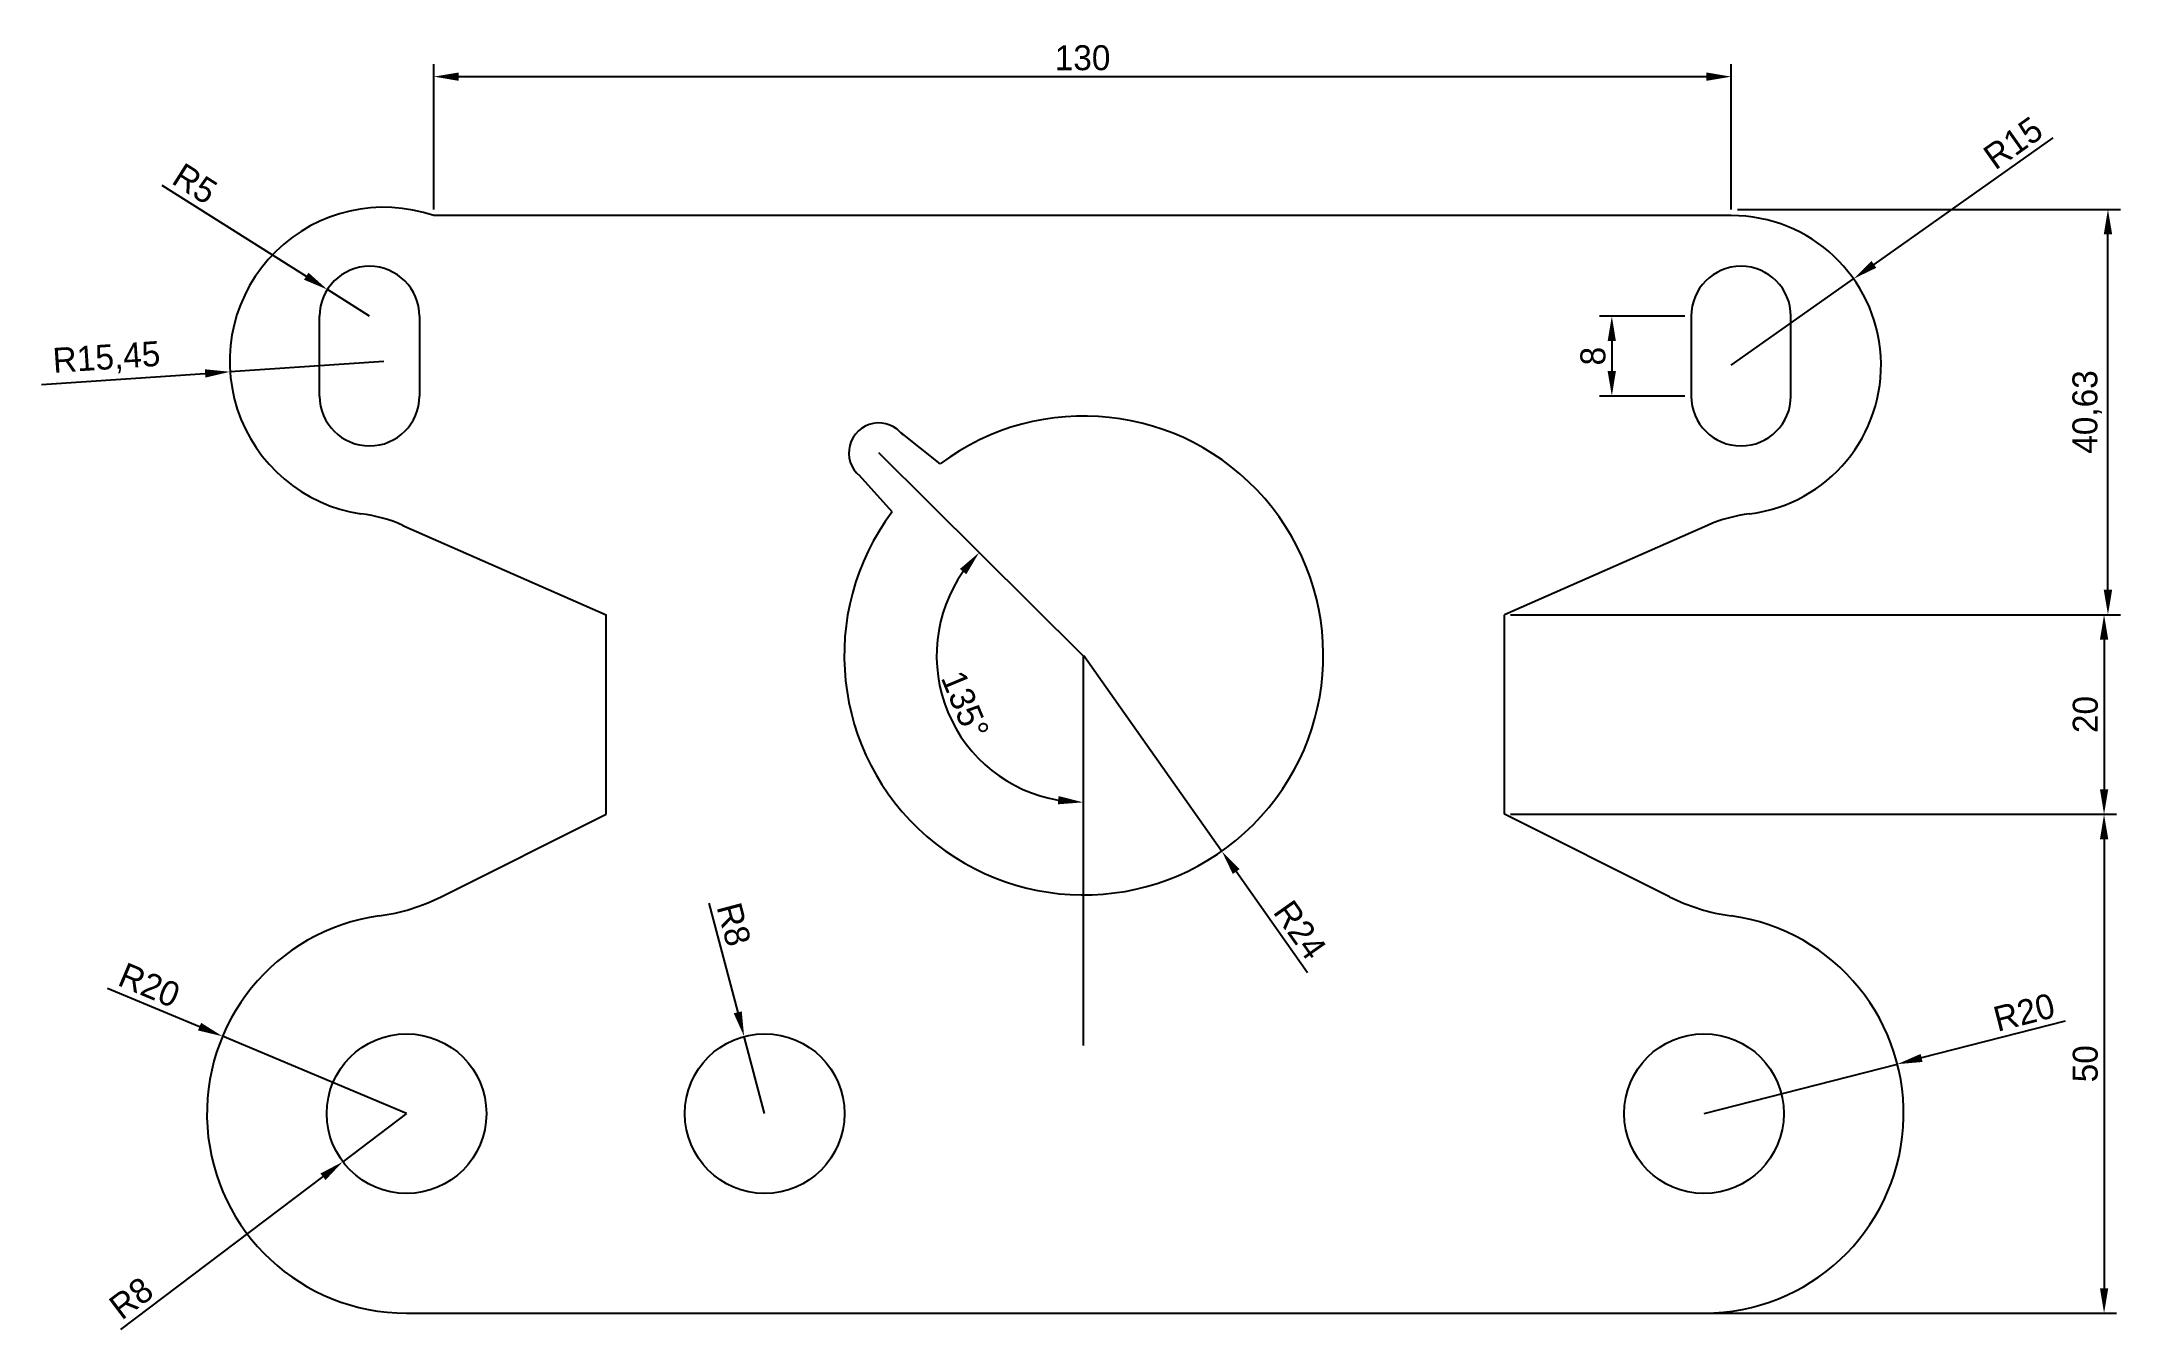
# Model space of a CAD drawing. Header units: millimetres. Extents: x -11 to 197, y 98 to 227.
import ezdxf

# ---------------------------------------------------------------- set-up
doc = ezdxf.new("R2010")
doc.units = ezdxf.units.MM
doc.dimstyles.new('ISO-25', dxfattribs={"dimtxt": 2.5, "dimasz": 2.5, "dimexe": 1.25, "dimexo": 0.625, "dimtad": 1, "dimtxsty": 'Standard', "dimcen": 2.5, "dimadec": 0, "dimazin": 0, "dimtfac": 1, "dimtmove": 0, "dimatfit": 3, "dimfxl": 1, "dimarcsym": 0})

# ---------------------------------------------------------------- blocks, each defined once
blk = doc.blocks.new('*D3')
at = {"color": 0, "lineweight": -2}
for p, q in [((191.51, 129), (177.13, 125.32)), ((155.34, 119.74), (174.71, 124.7))]:
    blk.add_line(p, q, dxfattribs=at)
at = {"color": 0}
blk.add_solid([(177.03, 125.72), (177.24, 124.92), (174.71, 124.7)], dxfattribs=at)
at = {"layer": 'Defpoints', "color": 0}
for p in [(174.71, 124.7), (155.34, 119.74)]:
    blk.add_point(p, dxfattribs=at)
at = {"color": 0, "insert": (187.41, 129.89), "char_height": 2.5, "attachment_point": 5, "rotation": 14.3503}
blk.add_mtext('R20', dxfattribs=at)
blk = doc.blocks.new('*D9')
at = {"color": 0, "lineweight": -2}
for p, q in [((190.28, 217.53), (172.36, 204.85)), ((158.07, 194.74), (170.32, 203.41))]:
    blk.add_line(p, q, dxfattribs=at)
at = {"color": 0}
blk.add_solid([(172.12, 205.19), (172.6, 204.51), (170.32, 203.41)], dxfattribs=at)
at = {"layer": 'Defpoints', "color": 0}
for p in [(170.32, 203.41), (158.07, 194.74)]:
    blk.add_point(p, dxfattribs=at)
at = {"color": 0, "insert": (186.31, 217.02), "char_height": 2.5, "attachment_point": 5, "rotation": 35.283}
blk.add_mtext('R15', dxfattribs=at)
blk = doc.blocks.new('*D21')
at = {"color": 0, "lineweight": -2}
blk.add_arc((93.13, 165.63), 14.69, 144.963, 260.2382, dxfattribs=at)
at = {"color": 0}
for points in [[(80.78, 174.33), (81.42, 173.8), (82.71, 175.98)], [(90.67, 151.57), (90.6, 150.74), (93.13, 150.94)]]:
    blk.add_solid(points, dxfattribs=at)
at = {"layer": 'Defpoints', "color": 0}
for p in [(72.65, 185.97), (78.44, 165.6), (93.13, 165.64), (93.14, 165.62), (93.13, 126.58)]:
    blk.add_point(p, dxfattribs=at)
at = {"color": 0, "insert": (81.3, 160.71), "char_height": 2.5, "attachment_point": 5, "rotation": 292.6006}
blk.add_mtext('135°', dxfattribs=at)
blk = doc.blocks.new('*D22')
at = {"color": 0, "lineweight": -2}
for p, q in [((28.07, 210.37), (28.07, 224.92)), ((30.57, 223.67), (155.57, 223.67)), ((158.07, 210.37), (158.07, 224.92))]:
    blk.add_line(p, q, dxfattribs=at)
at = {"color": 0}
for points in [[(30.57, 224.09), (30.57, 223.25), (28.07, 223.67)], [(155.57, 224.09), (155.57, 223.25), (158.07, 223.67)]]:
    blk.add_solid(points, dxfattribs=at)
at = {"layer": 'Defpoints', "color": 0}
for p in [(158.07, 223.67), (28.07, 209.74), (158.07, 209.74)]:
    blk.add_point(p, dxfattribs=at)
at = {"color": 0, "insert": (93.07, 225.55), "char_height": 2.5, "attachment_point": 5}
blk.add_mtext('130', dxfattribs=at)
blk = doc.blocks.new('*D23')
at = {"color": 0, "lineweight": -2}
for p, q in [((135.96, 169.74), (196.67, 169.74)), ((195.42, 167.24), (195.42, 152.24)), ((135.96, 149.74), (196.67, 149.74))]:
    blk.add_line(p, q, dxfattribs=at)
at = {"color": 0}
for points in [[(195.01, 167.24), (195.84, 167.24), (195.42, 169.74)], [(195.01, 152.24), (195.84, 152.24), (195.42, 149.74)]]:
    blk.add_solid(points, dxfattribs=at)
at = {"layer": 'Defpoints', "color": 0}
for p in [(135.34, 169.74), (135.34, 149.74), (195.42, 149.74)]:
    blk.add_point(p, dxfattribs=at)
at = {"color": 0, "insert": (193.55, 159.74), "char_height": 2.5, "attachment_point": 5, "rotation": 90}
blk.add_mtext('20', dxfattribs=at)
blk = doc.blocks.new('*D24')
at = {"color": 0, "lineweight": -2}
for p, q in [((135.96, 149.74), (196.67, 149.74)), ((195.42, 147.24), (195.42, 102.24)), ((135.96, 99.74), (196.67, 99.74))]:
    blk.add_line(p, q, dxfattribs=at)
at = {"color": 0}
for points in [[(195.01, 147.24), (195.84, 147.24), (195.42, 149.74)], [(195.01, 102.24), (195.84, 102.24), (195.42, 99.74)]]:
    blk.add_solid(points, dxfattribs=at)
at = {"layer": 'Defpoints', "color": 0}
for p in [(135.34, 149.74), (135.34, 99.74), (195.42, 99.74)]:
    blk.add_point(p, dxfattribs=at)
at = {"color": 0, "insert": (193.55, 124.74), "char_height": 2.5, "attachment_point": 5, "rotation": 90}
blk.add_mtext('50', dxfattribs=at)
blk = doc.blocks.new('*D25')
at = {"color": 0, "lineweight": -2}
for p, q in [((158.7, 210.37), (197.06, 210.37)), ((195.81, 172.24), (195.81, 207.87)), ((135.96, 169.74), (197.06, 169.74))]:
    blk.add_line(p, q, dxfattribs=at)
at = {"color": 0}
for points in [[(195.39, 207.87), (196.23, 207.87), (195.81, 210.37)], [(195.39, 172.24), (196.23, 172.24), (195.81, 169.74)]]:
    blk.add_solid(points, dxfattribs=at)
at = {"layer": 'Defpoints', "color": 0}
for p in [(158.07, 210.37), (195.81, 210.37), (135.34, 169.74)]:
    blk.add_point(p, dxfattribs=at)
at = {"color": 0, "insert": (193.73, 190.06), "char_height": 2.5, "attachment_point": 5, "rotation": 90}
blk.add_mtext('40,63', dxfattribs=at)
blk = doc.blocks.new('*D26')
at = {"color": 0, "lineweight": -2}
for p, q in [((0.83, 212.8), (15.29, 203.67)), ((21.63, 199.66), (17.4, 202.33))]:
    blk.add_line(p, q, dxfattribs=at)
at = {"color": 0}
blk.add_solid([(15.51, 204.02), (15.06, 203.32), (17.4, 202.33)], dxfattribs=at)
at = {"layer": 'Defpoints', "color": 0}
for p in [(17.4, 202.33), (21.63, 199.66)]:
    blk.add_point(p, dxfattribs=at)
at = {"color": 0, "insert": (4.13, 212.94), "char_height": 2.5, "attachment_point": 5, "rotation": 327.707}
blk.add_mtext('R5', dxfattribs=at)
blk = doc.blocks.new('*D27')
at = {"color": 0, "lineweight": -2}
for p, q in [((-11.24, 192.82), (5.16, 193.92)), ((23.06, 195.13), (7.65, 194.09))]:
    blk.add_line(p, q, dxfattribs=at)
at = {"color": 0}
blk.add_solid([(5.13, 194.34), (5.19, 193.51), (7.65, 194.09)], dxfattribs=at)
at = {"layer": 'Defpoints', "color": 0}
for p in [(7.65, 194.09), (23.06, 195.13)]:
    blk.add_point(p, dxfattribs=at)
at = {"color": 0, "insert": (-4.72, 195.35), "char_height": 2.5, "attachment_point": 5, "rotation": 3.8586}
blk.add_mtext('R15,45', dxfattribs=at)
blk = doc.blocks.new('*D28')
at = {"color": 0, "lineweight": -2}
for p, q in [((25.34, 119.74), (18.95, 114.92)), ((-3.28, 98.11), (16.96, 113.41))]:
    blk.add_line(p, q, dxfattribs=at)
at = {"color": 0}
blk.add_solid([(16.71, 113.74), (17.21, 113.08), (18.95, 114.92)], dxfattribs=at)
at = {"layer": 'Defpoints', "color": 0}
for p in [(25.34, 119.74), (18.95, 114.92)]:
    blk.add_point(p, dxfattribs=at)
at = {"color": 0, "insert": (-2.25, 101.24), "char_height": 2.5, "attachment_point": 5, "rotation": 37.0922}
blk.add_mtext('R8', dxfattribs=at)
blk = doc.blocks.new('*D29')
at = {"color": 0, "lineweight": -2}
for p, q in [((-4.63, 132.33), (4.59, 128.46)), ((25.34, 119.74), (6.9, 127.49))]:
    blk.add_line(p, q, dxfattribs=at)
at = {"color": 0}
blk.add_solid([(4.75, 128.84), (4.43, 128.08), (6.9, 127.49)], dxfattribs=at)
at = {"layer": 'Defpoints', "color": 0}
for p in [(6.9, 127.49), (25.34, 119.74)]:
    blk.add_point(p, dxfattribs=at)
at = {"color": 0, "insert": (-0.44, 132.61), "char_height": 2.5, "attachment_point": 5, "rotation": 337.2085}
blk.add_mtext('R20', dxfattribs=at)
blk = doc.blocks.new('*D30')
at = {"color": 0, "lineweight": -2}
for p, q in [((55.61, 140.85), (58.52, 129.89)), ((61.21, 119.74), (59.16, 127.48))]:
    blk.add_line(p, q, dxfattribs=at)
at = {"color": 0}
blk.add_solid([(58.92, 130), (58.12, 129.79), (59.16, 127.48)], dxfattribs=at)
at = {"layer": 'Defpoints', "color": 0}
for p in [(59.16, 127.48), (61.21, 119.74)]:
    blk.add_point(p, dxfattribs=at)
at = {"color": 0, "insert": (58.12, 138.71), "char_height": 2.5, "attachment_point": 5, "rotation": 284.8716}
blk.add_mtext('R8', dxfattribs=at)
blk = doc.blocks.new('*D31')
at = {"color": 0, "lineweight": -2}
for p, q in [((93.19, 165.66), (107.02, 146.04)), ((115.62, 133.84), (108.46, 144))]:
    blk.add_line(p, q, dxfattribs=at)
at = {"color": 0}
blk.add_solid([(108.8, 144.24), (108.12, 143.76), (107.02, 146.04)], dxfattribs=at)
at = {"layer": 'Defpoints', "color": 0}
for p in [(93.19, 165.66), (107.02, 146.04)]:
    blk.add_point(p, dxfattribs=at)
at = {"color": 0, "insert": (114.87, 138.16), "char_height": 2.5, "attachment_point": 5, "rotation": 305.1823}
blk.add_mtext('R24', dxfattribs=at)
blk = doc.blocks.new('*D32')
at = {"color": 0, "lineweight": -2}
for p, q in [((153.42, 199.66), (144.85, 199.66)), ((146.1, 197.16), (146.1, 194.16)), ((153.42, 191.66), (144.85, 191.66))]:
    blk.add_line(p, q, dxfattribs=at)
at = {"color": 0}
for points in [[(145.68, 197.16), (146.51, 197.16), (146.1, 199.66)], [(145.68, 194.16), (146.51, 194.16), (146.1, 191.66)]]:
    blk.add_solid(points, dxfattribs=at)
at = {"layer": 'Defpoints', "color": 0}
for p in [(154.04, 199.66), (146.1, 191.66), (154.04, 191.66)]:
    blk.add_point(p, dxfattribs=at)
at = {"color": 0, "insert": (144.22, 195.66), "char_height": 2.5, "attachment_point": 5, "rotation": 90}
blk.add_mtext('8', dxfattribs=at)

msp = doc.modelspace()

# ---------------------------------------------------------------- linework, layer by layer
for p, q in [((158.072, 209.744), (28.072, 209.744)), ((16.626, 195.661), (16.626, 199.661)), ((26.626, 199.661), (26.626, 195.661)), ((154.044, 199.661), (154.044, 195.661)), ((164.044, 195.661), (164.044, 199.661)), ((16.626, 191.661), (16.626, 195.661)), ((26.626, 195.661), (26.626, 191.661)), ((154.044, 195.661), (154.044, 191.661)), ((164.044, 191.661), (164.044, 195.661)), ((78.798, 184.866), (74.848, 188.012)), ((93.142, 165.621), (72.654, 185.966)), ((73.988, 180.057), (70.705, 183.694)), ((24.974, 178.699), (45.335, 169.744)), ((155.697, 178.699), (135.335, 169.744)), ((45.335, 149.744), (45.335, 169.744)), ((135.335, 149.744), (135.335, 169.744)), ((93.13, 165.642), (93.13, 165.642)), ((93.13, 165.642), (93.13, 165.642)), ((93.13, 165.642), (93.13, 165.642)), ((93.13, 165.642), (93.13, 165.642)), ((93.13, 165.642), (93.13, 165.642)), ((93.13, 165.642), (93.13, 165.642)), ((93.13, 165.642), (93.13, 165.642)), ((93.13, 165.642), (93.13, 165.642)), ((93.13, 165.642), (93.13, 165.642)), ((93.13, 165.642), (93.13, 165.642)), ((93.13, 165.642), (93.13, 165.642)), ((93.13, 165.642), (93.13, 165.642)), ((93.13, 165.642), (93.13, 126.581)), ((28.805, 141.479), (45.335, 149.744)), ((151.865, 141.479), (135.335, 149.744)), ((25.335, 99.744), (155.335, 99.744))]:
    msp.add_line(p, q)
for centre in [(25.335, 119.744), (61.215, 119.744), (155.335, 119.744)]:
    msp.add_circle(centre, 8)
for centre, radius, start, end in [((23.064, 195.131), 15.447, 71.08229, 261.44596), ((158.072, 194.744), 15, 277.01391, 90), ((21.626, 199.661), 5, 0, 180), ((159.044, 199.661), 5, 0, 180), ((21.626, 191.661), 5, 180, 0), ((159.044, 191.661), 5, 180, 0), ((93.19, 165.66), 24, 143.14011, 126.84542), ((72.654, 185.966), 3, 35.89179, 230.28961), ((18.935, 164.968), 15, 66.25955, 82.98609), ((161.735, 164.968), 15, 97.01391, 113.74045), ((19.861, 159.368), 20, 277.86564, 296.56505), ((160.809, 159.368), 20, 243.43495, 262.13436), ((25.335, 119.744), 20, 97.86564, 270), ((155.335, 119.744), 20, 270, 82.13436)]:
    msp.add_arc(centre, radius, start, end)

# ---------------------------------------------------------------- dimensions: what is measured, and where the dimension line sits
dim = msp.add_linear_dim(base=(158.072, 223.671), p1=(28.072, 209.744), p2=(158.072, 209.744), dimstyle='ISO-25')
dim.commit()
dim.dimension.update_dxf_attribs({"geometry": '*D22', "text_midpoint": (93.072, 225.546)})
for center, mpoint, picture, middle in [((158.072, 194.744), (170.317, 203.408), '*D9', (187.39, 215.489)), ((21.626, 199.661), (17.4, 202.333), '*D26', (3.124, 211.355)), ((23.064, 195.131), (7.652, 194.092), '*D27', (-4.584, 193.267)), ((93.19, 165.66), (107.018, 146.044), '*D31', (113.34, 137.077)), ((61.215, 119.744), (59.161, 127.476), '*D30', (56.305, 138.231)), ((155.335, 119.744), (174.711, 124.701), '*D3', (187.879, 128.07)), ((25.335, 119.744), (18.954, 114.919), '*D28', (-1.115, 99.745))]:
    dim = msp.add_radius_dim(center=center, mpoint=mpoint, dimstyle='ISO-25')
    dim.commit()
    dim.dimension.update_dxf_attribs({"geometry": picture, "text_midpoint": middle, "dimtype": 164})
for base, p1, p2, picture, middle in [((195.809849051, 210.368913313), (135.335172865, 169.743913313), (158.072184633, 210.368913313), '*D25', (193.726515717, 190.056413313)), ((146.097, 191.661), (154.044, 199.661), (154.044, 191.661), '*D32', (144.222, 195.661)), ((195.424, 149.744), (135.335, 169.744), (135.335, 149.744), '*D23', (193.549, 159.744)), ((195.424, 99.744), (135.335, 149.744), (135.335, 99.744), '*D24', (193.549, 124.744))]:
    dim = msp.add_linear_dim(base=base, p1=p1, p2=p2, angle=90, dimstyle='ISO-25')
    dim.commit()
    dim.dimension.update_dxf_attribs({"geometry": picture, "text_midpoint": middle})
dim = msp.add_angular_dim_2l(base=(78.439, 165.598), line1=((93.13, 165.642), (93.13, 126.581)), line2=((93.142, 165.621), (72.654, 185.966)), dimstyle='ISO-25')
dim.commit()
dim.dimension.update_dxf_attribs({"geometry": '*D21', "text_midpoint": (81.298, 160.707)})
dim = msp.add_radius_dim(center=(25.335, 119.744), mpoint=(6.897, 127.491), dimstyle='ISO-25')
dim.commit()
dim.dimension.update_dxf_attribs({"geometry": '*D29', "text_midpoint": (-0.444, 132.61)})

doc.saveas('drawing.dxf')
